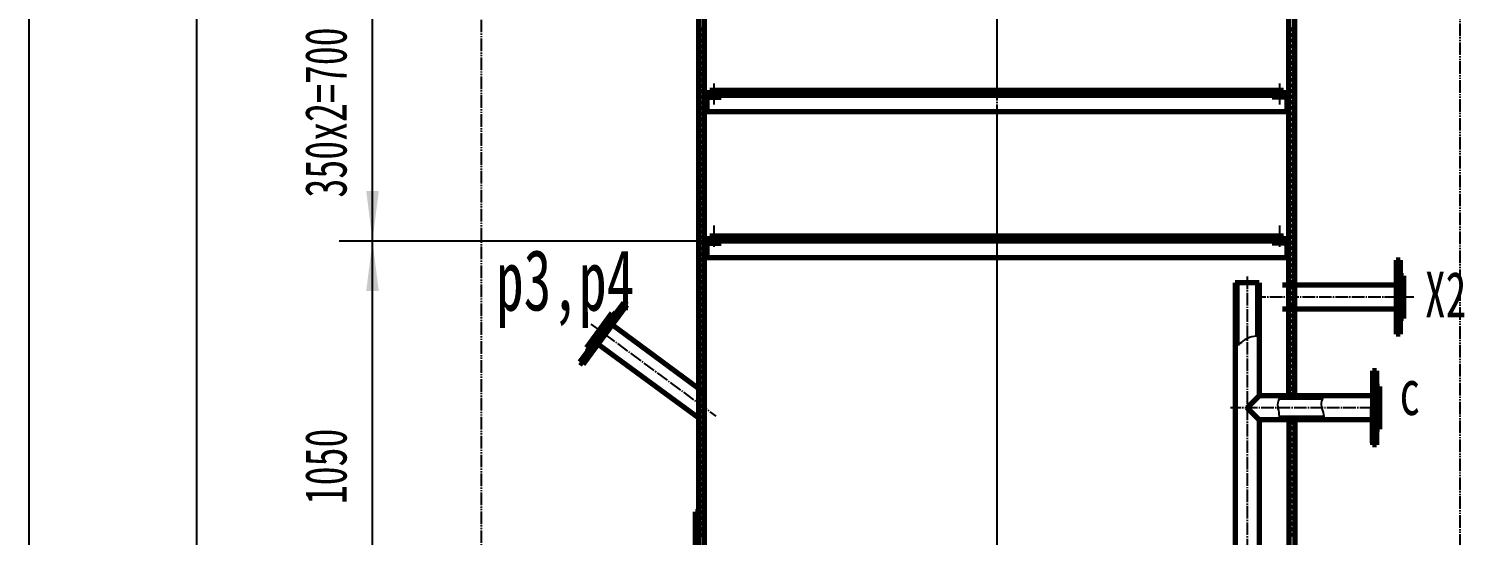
# Model space of a CAD drawing. Header units: millimetres. Extents: x -23892 to 57527, y -540 to 34444.
# Drawn here: x 2606 to 6017, y 4930 to 6135 of the extents above; entities that cross this region are included whole.
import ezdxf

# ---------------------------------------------------------------- set-up
doc = ezdxf.new("R2010")
doc.units = ezdxf.units.MM
doc.linetypes.add('EB_DASHDOT', pattern=[39, 30, -3, 3, -3])
doc.linetypes.add('EB_DASHDOTDOT', pattern=[45, 30, -3, 3, -3, 3, -3])
for name, color, linetype, lineweight in [('CAXA0', 7, 'Continuous', 70), ('CAXA1', 1, 'EB_DASHDOT', 25), ('CAXA3', 7, 'Continuous', 25), ('CAXA4', 3, 'Continuous', 25), ('CAXA5', 4, 'Continuous', 25)]:
    doc.layers.add(name, color=color, linetype=linetype, lineweight=lineweight)
doc.styles.add('UserTxtStyle1', font='', dxfattribs={"width": 0.667})
doc.styles.add('标准', font='', dxfattribs={"width": 0.667})
doc.styles.get('UserTxtStyle1').set_extended_font_data('FangSong')
doc.styles.get('标准').set_extended_font_data('FangSong')

msp = doc.modelspace()

# ---------------------------------------------------------------- hatches: boundary and pattern name
at = {"layer": 'CAXA0', "linetype": 'Continuous', "lineweight": 25}
msp.add_hatch(color=7, dxfattribs=at).paths.add_polyline_path([(4257.1887, 5984.526), (4257.1429, 5985.1077), (4257.0067, 5985.675), (4256.7835, 5986.214), (4256.4786, 5986.7115), (4256.0997, 5987.1551), (4255.656, 5987.5341), (4255.1586, 5987.8389), (4254.6195, 5988.0622), (4254.0522, 5988.1984), (4253.4706, 5988.2442), (4252.8889, 5988.1984), (4252.3216, 5988.0622), (4251.7826, 5987.8389), (4251.2851, 5987.5341), (4250.8415, 5987.1551), (4250.4625, 5986.7115), (4250.1577, 5986.214), (4249.9344, 5985.675), (4249.7982, 5985.1077), (4249.7524, 5984.526), (4249.7982, 5983.9444), (4249.9344, 5983.3771), (4250.1577, 5982.838), (4250.4625, 5982.3406), (4250.8415, 5981.8969), (4251.2851, 5981.518), (4251.7826, 5981.2132), (4252.3216, 5980.9899), (4252.8889, 5980.8537), (4253.4706, 5980.8079), (4254.0522, 5980.8537), (4254.6195, 5980.9899), (4255.1586, 5981.2132), (4255.656, 5981.518), (4256.0997, 5981.8969), (4256.4786, 5982.3406), (4256.7835, 5982.838), (4257.0067, 5983.3771), (4257.1429, 5983.9444)], flags=0)
at = {"layer": 'CAXA4', "linetype": 'Continuous', "lineweight": 25}
for points in [[(3422.7841, 5629.497), (3437.6566, 5748.4772), (3407.9116, 5748.4772)], [(3422.7841, 5629.497), (3437.6566, 5510.5169), (3407.9116, 5510.5169)]]:
    msp.add_hatch(color=3, dxfattribs=at).paths.add_polyline_path(points, flags=0)

# ---------------------------------------------------------------- linework, layer by layer
at = {"layer": 'CAXA0', "linetype": 'Continuous', "lineweight": 70}
for p, q in [((5599.8778, 5936.8625), (5599.8778, 6645.786)), ((5613.7588, 5261.1543), (5613.7588, 6645.786)), ((4197.8948, 4836.2959), (4197.8948, 6497.0608)), ((4211.7758, 5936.8625), (4211.7758, 6503.0098)), ((4211.7758, 5976.5225), (5599.8778, 5976.5225)), ((4216.7333, 5971.565), (4216.7333, 5936.8625)), ((4216.7333, 5971.565), (4251.4359, 5971.565)), ((4224.1696, 5976.5225), (4224.1696, 5988.4206)), ((4224.1696, 5988.4206), (5587.484, 5988.4206)), ((4251.4359, 5971.565), (4251.4359, 5976.5225)), ((4290.6002, 5988.4206), (4290.6002, 5976.5225)), ((4306.4642, 5988.4206), (4306.4642, 5976.5225)), ((4464.1129, 5988.4206), (4464.1129, 5976.5225)), ((4479.9769, 5988.4206), (4479.9769, 5976.5225)), ((4637.6257, 5988.4206), (4637.6257, 5976.5225)), ((4653.4897, 5988.4206), (4653.4897, 5976.5225)), ((4811.1384, 5988.4206), (4811.1384, 5976.5225)), ((4827.0024, 5988.4206), (4827.0024, 5976.5225)), ((5000.5152, 5988.4206), (5000.5152, 5976.5225)), ((5158.1639, 5988.4206), (5158.1639, 5976.5225)), ((5174.0279, 5988.4206), (5174.0279, 5976.5225)), ((5331.6767, 5988.4206), (5331.6767, 5976.5225)), ((5347.5407, 5988.4206), (5347.5407, 5976.5225)), ((5505.1894, 5988.4206), (5505.1894, 5976.5225)), ((5521.0534, 5988.4206), (5521.0534, 5976.5225)), ((5560.2177, 5971.565), (5560.2177, 5976.5225)), ((5594.9203, 5971.565), (5560.2177, 5971.565)), ((5587.484, 5976.5225), (5587.484, 5988.4206)), ((5594.9203, 5971.565), (5594.9203, 5936.8625)), ((4211.7758, 4830.3469), (4211.7758, 5936.9904)), ((5599.8778, 5936.8625), (4211.7758, 5936.8625)), ((5599.8778, 5261.1543), (5599.8778, 5936.8625)), ((5599.8778, 5261.1543), (5599.8778, 5812.7422)), ((5599.8778, 5261.1543), (5599.8778, 5812.7422)), ((5599.8778, 5629.497), (4211.7758, 5629.497)), ((5587.484, 5641.3951), (4224.1696, 5641.3951)), ((4224.1696, 5629.497), (4224.1696, 5641.3951)), ((4251.4359, 5624.5395), (4251.4359, 5629.497)), ((4290.6002, 5641.3951), (4290.6002, 5629.497)), ((4306.4642, 5641.3951), (4306.4642, 5629.497)), ((4464.1129, 5641.3951), (4464.1129, 5629.497)), ((4479.9769, 5641.3951), (4479.9769, 5629.497)), ((4637.6257, 5641.3951), (4637.6257, 5629.497)), ((4653.4897, 5641.3951), (4653.4897, 5629.497)), ((4811.1384, 5641.3951), (4811.1384, 5629.497)), ((4984.6512, 5641.3951), (4984.6512, 5629.497)), ((5000.5152, 5641.3951), (5000.5152, 5629.497)), ((5158.1639, 5641.3951), (5158.1639, 5629.497)), ((5174.0279, 5641.3951), (5174.0279, 5629.497)), ((5331.6767, 5641.3951), (5331.6767, 5629.497)), ((5347.5407, 5641.3951), (5347.5407, 5629.497)), ((5505.1894, 5641.3951), (5505.1894, 5629.497)), ((5521.0534, 5641.3951), (5521.0534, 5629.497)), ((5560.2177, 5624.5395), (5560.2177, 5629.497)), ((5587.484, 5629.497), (5587.484, 5641.3951)), ((4216.7333, 5624.5395), (4251.4359, 5624.5395)), ((4216.7333, 5624.5395), (4216.7333, 5589.837)), ((5594.9203, 5624.5395), (5560.2177, 5624.5395)), ((5594.9203, 5624.5395), (5594.9203, 5589.837)), ((5599.8778, 5589.837), (4211.7758, 5589.837)), ((5855.0013, 5584.0337), (5855.0013, 5408.3136)), ((5864.5925, 5584.0337), (5855.0013, 5584.0337)), ((5864.5925, 5584.0337), (5864.5925, 5408.3136)), ((5472.4699, 5530.3469), (5472.4699, 3895.0007)), ((5528.9854, 5530.3469), (5472.4699, 5530.3469)), ((5475.9401, 5530.3469), (5475.9401, 5380.8109)), ((5525.5152, 5530.3469), (5525.5152, 5402.9515)), ((5528.9854, 5530.3469), (5528.9854, 5261.1543)), ((5872.1953, 5547.0049), (5864.5925, 5547.0049)), ((5872.1953, 5547.0049), (5872.1953, 5445.3424)), ((5855.0013, 5524.4315), (5584.4622, 5524.4315)), ((3915.3633, 5342.3547), (4019.693, 5483.7509)), ((3923.081, 5336.6601), (4027.4107, 5478.0563)), ((3931.2306, 5376.6645), (3991.5903, 5458.469)), ((3991.5903, 5458.469), (3997.708, 5453.955)), ((4019.693, 5483.7509), (4027.4107, 5478.0563)), ((5855.0013, 5467.9159), (5584.4622, 5467.9159)), ((3992.0233, 5430.0963), (4209.7172, 5269.4701)), ((5872.1953, 5445.3424), (5864.5925, 5445.3424)), ((5864.5925, 5408.3136), (5855.0013, 5408.3136)), ((3931.2306, 5376.6645), (3937.3483, 5372.1506)), ((3958.4685, 5384.6201), (4197.8948, 5207.9585)), ((3915.3633, 5342.3547), (3923.081, 5336.6601)), ((5798.3049, 5320.7565), (5798.3049, 5145.0364)), ((5807.8961, 5320.7565), (5798.3049, 5320.7565)), ((5807.8961, 5320.7565), (5807.8961, 5145.0364)), ((5528.9854, 5261.1543), (5500.7276, 5232.8965)), ((5798.1781, 5261.1543), (5528.9854, 5261.1543)), ((5681.0296, 5257.684), (5579.1666, 5257.684)), ((5798.1781, 5261.1543), (5711.5482, 5261.1543)), ((5815.4989, 5283.7277), (5807.8961, 5283.7277)), ((5815.4989, 5283.7277), (5815.4989, 5182.0652)), ((5528.9854, 5204.6387), (5500.7276, 5232.8965)), ((5798.1781, 5232.8965), (5798.1781, 5149.6649)), ((5528.9854, 5204.6387), (5528.9854, 3992.8886)), ((5798.1781, 5204.6387), (5528.9854, 5204.6387)), ((5683.2773, 5208.1089), (5576.3511, 5208.1089)), ((5599.8778, 5204.6387), (5599.8778, 4451.7946)), ((5599.8778, 5204.6387), (5599.8778, 4941.4644)), ((5613.7588, 5204.6387), (5613.7588, 4468.0966)), ((5798.1781, 5204.6387), (5711.5482, 5204.6387)), ((5815.4989, 5182.0652), (5807.8961, 5182.0652)), ((5807.8961, 5145.0364), (5798.3049, 5145.0364)), ((4189.9628, 4836.2959), (4189.9628, 4985.0211)), ((4197.8948, 4985.0211), (4189.9628, 4985.0211))]:
    msp.add_line(p, q, dxfattribs=at)
at = {"layer": 'CAXA0', "color": 0, "linetype": 'Continuous', "lineweight": 25}
for p, q in [((4211.7758, 6128.0006), (4197.8948, 6141.8817)), ((5613.7588, 6128.3877), (5599.8778, 6142.2687)), ((4211.7758, 6123.2786), (4197.8948, 6137.1596)), ((4211.7758, 6114.6447), (4197.8948, 6128.5257)), ((4211.7758, 6109.9227), (4197.8948, 6123.8037)), ((4211.7758, 6101.2888), (4197.8948, 6115.1698)), ((4211.7758, 6096.5668), (4197.8948, 6110.4478)), ((5613.7588, 6123.6656), (5599.8778, 6137.5466)), ((5613.7588, 6115.0317), (5599.8778, 6128.9128)), ((5613.7588, 6110.3097), (5599.8778, 6124.1907)), ((5613.7588, 6101.6758), (5599.8778, 6115.5569)), ((5613.7588, 6096.9538), (5599.8778, 6110.8348)), ((4211.7758, 6087.9329), (4197.8948, 6101.8139)), ((4211.7758, 6083.2109), (4197.8948, 6097.0919)), ((4211.7758, 6074.577), (4197.8948, 6088.458)), ((4211.7758, 6069.855), (4197.8948, 6083.736)), ((4211.7758, 6061.2211), (4197.8948, 6075.1021)), ((5613.7588, 6088.3199), (5599.8778, 6102.201)), ((5613.7588, 6083.5979), (5599.8778, 6097.4789)), ((5613.7588, 6074.964), (5599.8778, 6088.8451)), ((5613.7588, 6070.242), (5599.8778, 6084.123)), ((5613.7588, 6061.6081), (5599.8778, 6075.4891)), ((4211.7758, 6056.4991), (4197.8948, 6070.3801)), ((4211.7758, 6047.8652), (4197.8948, 6061.7462)), ((4211.7758, 6043.1432), (4197.8948, 6057.0242)), ((4211.7758, 6034.5093), (4197.8948, 6048.3903)), ((4211.7758, 6029.7873), (4197.8948, 6043.6683)), ((5613.7588, 6056.8861), (5599.8778, 6070.7671)), ((5613.7588, 6048.2522), (5599.8778, 6062.1332)), ((5613.7588, 6043.5302), (5599.8778, 6057.4112)), ((5613.7588, 6034.8963), (5599.8778, 6048.7773)), ((5613.7588, 6030.1743), (5599.8778, 6044.0553)), ((4211.7758, 6021.1534), (4197.8948, 6035.0344)), ((4211.7758, 6016.4314), (4197.8948, 6030.3124)), ((4211.7758, 6007.7975), (4197.8948, 6021.6785)), ((4211.7758, 6003.0755), (4197.8948, 6016.9565)), ((4211.7758, 5994.4416), (4197.8948, 6008.3226)), ((4211.7758, 5989.7196), (4197.8948, 6003.6006)), ((5613.7588, 6021.5404), (5599.8778, 6035.4214)), ((5613.7588, 6016.8184), (5599.8778, 6030.6994)), ((5613.7588, 6008.1845), (5599.8778, 6022.0655)), ((5613.7588, 6003.4625), (5599.8778, 6017.3435)), ((5613.7588, 5994.8286), (5599.8778, 6008.7096)), ((5613.7588, 5990.1066), (5599.8778, 6003.9876)), ((4211.7758, 5981.0857), (4197.8948, 5994.9667)), ((4211.7758, 5976.3637), (4197.8948, 5990.2447)), ((4211.7758, 5967.7298), (4197.8948, 5981.6108)), ((4211.7758, 5963.0077), (4197.8948, 5976.8888)), ((5613.7588, 5981.4727), (5599.8778, 5995.3537)), ((5613.7588, 5976.7507), (5599.8778, 5990.6317)), ((5613.7588, 5968.1168), (5599.8778, 5981.9978)), ((5613.7588, 5963.3948), (5599.8778, 5977.2758)), ((4211.7758, 5954.3739), (4197.8948, 5968.2549)), ((4211.7758, 5949.6518), (4197.8948, 5963.5329)), ((4211.7758, 5941.018), (4197.8948, 5954.899)), ((4211.7758, 5936.2959), (4197.8948, 5950.177)), ((4211.7758, 5927.6621), (4197.8948, 5941.5431)), ((4211.7758, 5922.94), (4197.8948, 5936.8211)), ((5613.7588, 5954.7609), (5599.8778, 5968.6419)), ((5613.7588, 5950.0389), (5599.8778, 5963.9199)), ((5613.7588, 5941.405), (5599.8778, 5955.286)), ((5613.7588, 5936.683), (5599.8778, 5950.564)), ((5613.7588, 5928.0491), (5599.8778, 5941.9301)), ((5613.7588, 5923.3271), (5599.8778, 5937.2081)), ((4211.7758, 5914.3062), (4197.8948, 5928.1872)), ((4211.7758, 5909.5841), (4197.8948, 5923.4651)), ((4211.7758, 5900.9502), (4197.8948, 5914.8313)), ((4211.7758, 5896.2282), (4197.8948, 5910.1092)), ((4211.7758, 5887.5943), (4197.8948, 5901.4754)), ((5613.7588, 5914.6932), (5599.8778, 5928.5742)), ((5613.7588, 5909.9711), (5599.8778, 5923.8522)), ((5613.7588, 5901.3373), (5599.8778, 5915.2183)), ((5613.7588, 5896.6152), (5599.8778, 5910.4963)), ((5613.7588, 5887.9814), (5599.8778, 5901.8624)), ((4211.7758, 5882.8723), (4197.8948, 5896.7533)), ((4211.7758, 5874.2384), (4197.8948, 5888.1195)), ((4211.7758, 5869.5164), (4197.8948, 5883.3974)), ((4211.7758, 5860.8825), (4197.8948, 5874.7636)), ((4211.7758, 5856.1605), (4197.8948, 5870.0415)), ((5613.7588, 5883.2593), (5599.8778, 5897.1404)), ((5613.7588, 5874.6255), (5599.8778, 5888.5065)), ((5613.7588, 5869.9034), (5599.8778, 5883.7845)), ((5613.7588, 5861.2696), (5599.8778, 5875.1506)), ((5613.7588, 5856.5475), (5599.8778, 5870.4285)), ((4211.7758, 5847.5266), (4197.8948, 5861.4076)), ((4211.7758, 5842.8046), (4197.8948, 5856.6856)), ((4211.7758, 5834.1707), (4197.8948, 5848.0517)), ((4211.7758, 5829.4487), (4197.8948, 5843.3297)), ((4211.7758, 5820.8148), (4197.8948, 5834.6958)), ((5613.7588, 5847.9136), (5599.8778, 5861.7947)), ((5613.7588, 5843.1916), (5599.8778, 5857.0726)), ((5613.7588, 5834.5577), (5599.8778, 5848.4388)), ((5613.7588, 5829.8357), (5599.8778, 5843.7167)), ((5613.7588, 5821.2018), (5599.8778, 5835.0829)), ((4211.7758, 5816.0928), (4197.8948, 5829.9738)), ((4211.7758, 5807.4589), (4197.8948, 5821.3399)), ((4211.7758, 5802.7369), (4197.8948, 5816.6179)), ((4211.7758, 5794.103), (4197.8948, 5807.984)), ((4211.7758, 5789.381), (4197.8948, 5803.262)), ((5613.7588, 5816.4798), (5599.8778, 5830.3608)), ((5613.7588, 5807.8459), (5599.8778, 5821.727)), ((5613.7588, 5803.1239), (5599.8778, 5817.0049)), ((5613.7588, 5794.49), (5599.8778, 5808.371)), ((5613.7588, 5789.768), (5599.8778, 5803.649)), ((4211.7758, 5780.7471), (4197.8948, 5794.6281)), ((4211.7758, 5776.0251), (4197.8948, 5789.9061)), ((4211.7758, 5767.3912), (4197.8948, 5781.2722)), ((4211.7758, 5762.6692), (4197.8948, 5776.5502)), ((4211.7758, 5754.0353), (4197.8948, 5767.9163)), ((5613.7588, 5781.1341), (5599.8778, 5795.0151)), ((5613.7588, 5776.4121), (5599.8778, 5790.2931)), ((5613.7588, 5767.7782), (5599.8778, 5781.6592)), ((5613.7588, 5763.0562), (5599.8778, 5776.9372)), ((5613.7588, 5754.4223), (5599.8778, 5768.3033)), ((4211.7758, 5749.3133), (4197.8948, 5763.1943)), ((4211.7758, 5740.6794), (4197.8948, 5754.5604)), ((4211.7758, 5735.9574), (4197.8948, 5749.8384)), ((4211.7758, 5727.3235), (4197.8948, 5741.2045)), ((4211.7758, 5722.6015), (4197.8948, 5736.4825)), ((5613.7588, 5749.7003), (5599.8778, 5763.5813)), ((5613.7588, 5741.0664), (5599.8778, 5754.9474)), ((5613.7588, 5736.3444), (5599.8778, 5750.2254)), ((5613.7588, 5727.7105), (5599.8778, 5741.5915)), ((5613.7588, 5722.9885), (5599.8778, 5736.8695)), ((4211.7758, 5713.9676), (4197.8948, 5727.8486)), ((4211.7758, 5709.2456), (4197.8948, 5723.1266)), ((4211.7758, 5700.6117), (4197.8948, 5714.4927)), ((4211.7758, 5695.8896), (4197.8948, 5709.7707)), ((4211.7758, 5687.2558), (4197.8948, 5701.1368)), ((4211.7758, 5682.5337), (4197.8948, 5696.4148)), ((5613.7588, 5714.3546), (5599.8778, 5728.2356)), ((5613.7588, 5709.6326), (5599.8778, 5723.5136)), ((5613.7588, 5700.9987), (5599.8778, 5714.8797)), ((5613.7588, 5696.2767), (5599.8778, 5710.1577)), ((5613.7588, 5687.6428), (5599.8778, 5701.5238)), ((5613.7588, 5682.9208), (5599.8778, 5696.8018)), ((4211.7758, 5673.8999), (4197.8948, 5687.7809)), ((4211.7758, 5669.1778), (4197.8948, 5683.0589)), ((4211.7758, 5660.544), (4197.8948, 5674.425)), ((4211.7758, 5655.8219), (4197.8948, 5669.703)), ((5613.7588, 5674.2869), (5599.8778, 5688.1679)), ((5613.7588, 5669.5649), (5599.8778, 5683.4459)), ((5613.7588, 5660.931), (5599.8778, 5674.812)), ((5613.7588, 5656.209), (5599.8778, 5670.09)), ((4211.7758, 5647.1881), (4197.8948, 5661.0691)), ((4211.7758, 5642.466), (4197.8948, 5656.347)), ((4211.7758, 5633.8321), (4197.8948, 5647.7132)), ((4211.7758, 5629.1101), (4197.8948, 5642.9911)), ((4211.7758, 5620.4762), (4197.8948, 5634.3573)), ((4211.7758, 5615.7542), (4197.8948, 5629.6352)), ((5613.7588, 5647.5751), (5599.8778, 5661.4561)), ((5613.7588, 5642.853), (5599.8778, 5656.7341)), ((5613.7588, 5634.2192), (5599.8778, 5648.1002)), ((5613.7588, 5629.4971), (5599.8778, 5643.3782)), ((5613.7588, 5620.8633), (5599.8778, 5634.7443)), ((5613.7588, 5616.1412), (5599.8778, 5630.0223)), ((4211.7758, 5607.1203), (4197.8948, 5621.0014)), ((4211.7758, 5602.3983), (4197.8948, 5616.2793)), ((4211.7758, 5593.7644), (4197.8948, 5607.6455)), ((4211.7758, 5589.0424), (4197.8948, 5602.9234)), ((4211.7758, 5580.4085), (4197.8948, 5594.2895)), ((5613.7588, 5607.5074), (5599.8778, 5621.3884)), ((5613.7588, 5602.7853), (5599.8778, 5616.6664)), ((5613.7588, 5594.1515), (5599.8778, 5608.0325)), ((5613.7588, 5589.4294), (5599.8778, 5603.3104)), ((5613.7588, 5580.7955), (5599.8778, 5594.6766)), ((4211.7758, 5575.6865), (4197.8948, 5589.5675)), ((4211.7758, 5567.0526), (4197.8948, 5580.9336)), ((4211.7758, 5562.3306), (4197.8948, 5576.2116)), ((4211.7758, 5553.6967), (4197.8948, 5567.5777)), ((4211.7758, 5548.9747), (4197.8948, 5562.8557)), ((5613.7588, 5576.0735), (5599.8778, 5589.9545)), ((5613.7588, 5567.4396), (5599.8778, 5581.3207)), ((5613.7588, 5562.7176), (5599.8778, 5576.5986)), ((5613.7588, 5554.0837), (5599.8778, 5567.9648)), ((5613.7588, 5549.3617), (5599.8778, 5563.2427)), ((4211.7758, 5540.3408), (4197.8948, 5554.2218)), ((4211.7758, 5535.6188), (4197.8948, 5549.4998)), ((4211.7758, 5526.9849), (4197.8948, 5540.8659)), ((4211.7758, 5522.2629), (4197.8948, 5536.1439)), ((4211.7758, 5513.629), (4197.8948, 5527.51)), ((5613.7588, 5540.7278), (5599.8778, 5554.6089)), ((5613.7588, 5536.0058), (5599.8778, 5549.8868)), ((5613.7588, 5527.3719), (5599.8778, 5541.2529)), ((5613.7588, 5522.6499), (5599.8778, 5536.5309)), ((5613.7588, 5514.016), (5599.8778, 5527.897)), ((4211.7758, 5508.907), (4197.8948, 5522.788)), ((4211.7758, 5500.2731), (4197.8948, 5514.1541)), ((4211.7758, 5495.5511), (4197.8948, 5509.4321)), ((4211.7758, 5486.9172), (4197.8948, 5500.7982)), ((4211.7758, 5482.1952), (4197.8948, 5496.0762)), ((5613.7588, 5509.294), (5599.8778, 5523.175)), ((5613.7588, 5500.6601), (5599.8778, 5514.5411)), ((5613.7588, 5495.9381), (5599.8778, 5509.8191)), ((5613.7588, 5487.3042), (5599.8778, 5501.1852)), ((5613.7588, 5482.5822), (5599.8778, 5496.4632)), ((4211.7758, 5473.5613), (4197.8948, 5487.4423)), ((4211.7758, 5468.8393), (4197.8948, 5482.7203)), ((4211.7758, 5460.2054), (4197.8948, 5474.0864)), ((4211.7758, 5455.4834), (4197.8948, 5469.3644)), ((4211.7758, 5446.8495), (4197.8948, 5460.7305)), ((5613.7588, 5473.9483), (5599.8778, 5487.8293)), ((5613.7588, 5469.2263), (5599.8778, 5483.1073)), ((5613.7588, 5460.5924), (5599.8778, 5474.4734)), ((5613.7588, 5455.8704), (5599.8778, 5469.7514)), ((5613.7588, 5447.2365), (5599.8778, 5461.1175)), ((4211.7758, 5442.1275), (4197.8948, 5456.0085)), ((4211.7758, 5433.4936), (4197.8948, 5447.3746)), ((4211.7758, 5428.7715), (4197.8948, 5442.6526)), ((4211.7758, 5420.1377), (4197.8948, 5434.0187)), ((4211.7758, 5415.4156), (4197.8948, 5429.2967)), ((5613.7588, 5442.5145), (5599.8778, 5456.3955)), ((5613.7588, 5433.8806), (5599.8778, 5447.7616)), ((5613.7588, 5429.1586), (5599.8778, 5443.0396)), ((5613.7588, 5420.5247), (5599.8778, 5434.4057)), ((5613.7588, 5415.8027), (5599.8778, 5429.6837)), ((4211.7758, 5406.7818), (4197.8948, 5420.6628)), ((4211.7758, 5402.0597), (4197.8948, 5415.9408)), ((4211.7758, 5393.4259), (4197.8948, 5407.3069)), ((4211.7758, 5388.7038), (4197.8948, 5402.5849)), ((4211.7758, 5380.07), (4197.8948, 5393.951)), ((4211.7758, 5375.3479), (4197.8948, 5389.2289)), ((5613.7588, 5407.1688), (5599.8778, 5421.0498)), ((5613.7588, 5402.4468), (5599.8778, 5416.3278)), ((5613.7588, 5393.8129), (5599.8778, 5407.6939)), ((5613.7588, 5389.0909), (5599.8778, 5402.9719)), ((5613.7588, 5380.457), (5599.8778, 5394.338)), ((5613.7588, 5375.7349), (5599.8778, 5389.616)), ((4211.7758, 5366.714), (4197.8948, 5380.5951)), ((4211.7758, 5361.992), (4197.8948, 5375.873)), ((4211.7758, 5353.3581), (4197.8948, 5367.2392)), ((4211.7758, 5348.6361), (4197.8948, 5362.5171)), ((5613.7588, 5367.1011), (5599.8778, 5380.9821)), ((5613.7588, 5362.379), (5599.8778, 5376.2601)), ((5613.7588, 5353.7452), (5599.8778, 5367.6262)), ((5613.7588, 5349.0231), (5599.8778, 5362.9042)), ((4211.7758, 5340.0022), (4197.8948, 5353.8833)), ((4211.7758, 5335.2802), (4197.8948, 5349.1612)), ((4211.7758, 5326.6463), (4197.8948, 5340.5274)), ((4211.7758, 5321.9243), (4197.8948, 5335.8053)), ((4211.7758, 5313.2904), (4197.8948, 5327.1714)), ((4211.7758, 5308.5684), (4197.8948, 5322.4494)), ((5613.7588, 5340.3893), (5599.8778, 5354.2703)), ((5613.7588, 5335.6672), (5599.8778, 5349.5483)), ((5613.7588, 5327.0334), (5599.8778, 5340.9144)), ((5613.7588, 5322.3113), (5599.8778, 5336.1923)), ((5613.7588, 5313.6774), (5599.8778, 5327.5585)), ((5613.7588, 5308.9554), (5599.8778, 5322.8364)), ((4211.7758, 5299.9345), (4197.8948, 5313.8155)), ((4211.7758, 5295.2125), (4197.8948, 5309.0935)), ((4211.7758, 5286.5786), (4197.8948, 5300.4596)), ((4211.7758, 5281.8566), (4197.8948, 5295.7376)), ((4211.7758, 5273.2227), (4197.8948, 5287.1037)), ((5613.7588, 5300.3215), (5599.8778, 5314.2026)), ((5613.7588, 5295.5995), (5599.8778, 5309.4805)), ((5613.7588, 5286.9656), (5599.8778, 5300.8467)), ((5613.7588, 5282.2436), (5599.8778, 5296.1246)), ((5613.7588, 5273.6097), (5599.8778, 5287.4908)), ((4211.7758, 5268.5007), (4197.8948, 5282.3817)), ((4211.7758, 5259.8668), (4197.8948, 5273.7478)), ((4211.7758, 5255.1448), (4197.8948, 5269.0258)), ((4211.7758, 5246.5109), (4197.8948, 5260.3919)), ((4211.7758, 5241.7889), (4197.8948, 5255.6699)), ((5613.7588, 5268.8877), (5599.8778, 5282.7687)), ((5612.8584, 5261.1543), (5599.8778, 5274.1348)), ((5608.1363, 5261.1543), (5599.8778, 5269.4128)), ((4211.7758, 5233.155), (4197.8948, 5247.036)), ((4211.7758, 5228.433), (4197.8948, 5242.314)), ((4211.7758, 5219.7991), (4197.8948, 5233.6801)), ((4211.7758, 5215.0771), (4197.8948, 5228.9581)), ((4211.7758, 5206.4432), (4197.8948, 5220.3242)), ((4211.7758, 5201.7212), (4197.8948, 5215.6022)), ((4211.7758, 5193.0873), (4197.8948, 5206.9683)), ((4211.7758, 5188.3653), (4197.8948, 5202.2463)), ((4211.7758, 5179.7314), (4197.8948, 5193.6124)), ((4211.7758, 5175.0094), (4197.8948, 5188.8904)), ((5613.7588, 5188.7523), (5599.8778, 5202.6333)), ((5613.7588, 5180.1184), (5599.8778, 5193.9994)), ((5613.7588, 5175.3964), (5599.8778, 5189.2774)), ((5613.7588, 5193.4743), (5602.5944, 5204.6387)), ((5613.7588, 5202.1082), (5611.2283, 5204.6387)), ((4211.7758, 5166.3755), (4197.8948, 5180.2565)), ((4211.7758, 5161.6534), (4197.8948, 5175.5345)), ((4211.7758, 5153.0196), (4197.8948, 5166.9006)), ((4211.7758, 5148.2975), (4197.8948, 5162.1786)), ((4211.7758, 5139.6637), (4197.8948, 5153.5447)), ((5613.7588, 5166.7625), (5599.8778, 5180.6435)), ((5613.7588, 5162.0405), (5599.8778, 5175.9215)), ((5613.7588, 5153.4066), (5599.8778, 5167.2876)), ((5613.7588, 5148.6846), (5599.8778, 5162.5656)), ((5613.7588, 5140.0507), (5599.8778, 5153.9317)), ((4211.7758, 5134.9416), (4197.8948, 5148.8227)), ((4211.7758, 5126.3078), (4197.8948, 5140.1888)), ((4211.7758, 5121.5857), (4197.8948, 5135.4668)), ((4211.7758, 5112.9519), (4197.8948, 5126.8329)), ((4211.7758, 5108.2298), (4197.8948, 5122.1108)), ((5613.7588, 5135.3287), (5599.8778, 5149.2097)), ((5613.7588, 5126.6948), (5599.8778, 5140.5758)), ((5613.7588, 5121.9728), (5599.8778, 5135.8538)), ((5613.7588, 5113.3389), (5599.8778, 5127.2199)), ((5613.7588, 5108.6168), (5599.8778, 5122.4979)), ((4211.7758, 5099.5959), (4197.8948, 5113.477)), ((4211.7758, 5094.8739), (4197.8948, 5108.7549)), ((4211.7758, 5086.24), (4197.8948, 5100.1211)), ((4211.7758, 5081.518), (4197.8948, 5095.399)), ((4211.7758, 5072.8841), (4197.8948, 5086.7652)), ((4211.7758, 5068.1621), (4197.8948, 5082.0431)), ((5613.7588, 5099.983), (5599.8778, 5113.864)), ((5613.7588, 5095.2609), (5599.8778, 5109.142)), ((5613.7588, 5086.6271), (5599.8778, 5100.5081)), ((5613.7588, 5081.905), (5599.8778, 5095.7861)), ((5613.7588, 5073.2712), (5599.8778, 5087.1522)), ((5613.7588, 5068.5491), (5599.8778, 5082.4302)), ((4211.7758, 5059.5282), (4197.8948, 5073.4093)), ((4211.7758, 5054.8062), (4197.8948, 5068.6872)), ((4211.7758, 5046.1723), (4197.8948, 5060.0533)), ((4211.7758, 5041.4503), (4197.8948, 5055.3313)), ((5613.7588, 5059.9153), (5599.8778, 5073.7963)), ((5613.7588, 5055.1932), (5599.8778, 5069.0742)), ((5613.7588, 5046.5593), (5599.8778, 5060.4404)), ((5613.7588, 5041.8373), (5599.8778, 5055.7183)), ((4211.7758, 5032.8164), (4197.8948, 5046.6974)), ((4211.7758, 5028.0944), (4197.8948, 5041.9754)), ((4211.7758, 5019.4605), (4197.8948, 5033.3415)), ((4211.7758, 5014.7385), (4197.8948, 5028.6195)), ((4211.7758, 5006.1046), (4197.8948, 5019.9856)), ((4211.7758, 5001.3826), (4197.8948, 5015.2636)), ((5613.7588, 5033.2034), (5599.8778, 5047.0845)), ((5613.7588, 5028.4814), (5599.8778, 5042.3624)), ((5613.7588, 5019.8475), (5599.8778, 5033.7286)), ((5613.7588, 5015.1255), (5599.8778, 5029.0065)), ((5613.7588, 5006.4916), (5599.8778, 5020.3727)), ((5613.7588, 5001.7696), (5599.8778, 5015.6506)), ((4189.9628, 4983.2881), (4191.6958, 4985.0211)), ((4189.9628, 4974.6543), (4197.8948, 4982.5863)), ((4211.7758, 4992.7487), (4197.8948, 5006.6297)), ((4211.7758, 4988.0267), (4197.8948, 5001.9077)), ((4211.7758, 4979.3928), (4197.8948, 4993.2738)), ((4211.7758, 4974.6708), (4197.8948, 4988.5518)), ((4211.7758, 4966.0369), (4197.8948, 4979.9179)), ((5613.7588, 4993.1357), (5599.8778, 5007.0167)), ((5613.7588, 4988.4137), (5599.8778, 5002.2947)), ((5613.7588, 4979.7798), (5599.8778, 4993.6608)), ((5613.7588, 4975.0578), (5599.8778, 4988.9388)), ((5613.7588, 4966.4239), (5599.8778, 4980.3049)), ((4189.9628, 4969.9322), (4197.8948, 4977.8642)), ((4189.9628, 4961.2983), (4197.8948, 4969.2304)), ((4189.9628, 4956.5763), (4197.8948, 4964.5083)), ((4189.9628, 4947.9424), (4197.8948, 4955.8745)), ((4189.9628, 4943.2204), (4197.8948, 4951.1524)), ((4211.7758, 4961.3149), (4197.8948, 4975.1959)), ((4211.7758, 4952.681), (4197.8948, 4966.562)), ((4211.7758, 4947.959), (4197.8948, 4961.84)), ((4211.7758, 4939.3251), (4197.8948, 4953.2061)), ((4211.7758, 4934.6031), (4197.8948, 4948.4841)), ((5613.7588, 4961.7019), (5599.8778, 4975.5829)), ((5613.7588, 4953.068), (5599.8778, 4966.949)), ((5613.7588, 4948.346), (5599.8778, 4962.227)), ((5613.7588, 4939.7121), (5599.8778, 4953.5931)), ((5613.7588, 4934.9901), (5599.8778, 4948.8711)), ((4189.9628, 4934.5865), (4197.8948, 4942.5185)), ((4189.9628, 4929.8645), (4197.8948, 4937.7965)), ((4211.7758, 4925.9692), (4197.8948, 4939.8502)), ((4211.7758, 4921.2472), (4197.8948, 4935.1282)), ((5613.7588, 4926.3562), (5599.8778, 4940.2372)), ((5613.7588, 4921.6342), (5599.8778, 4935.5152))]:
    msp.add_line(p, q, dxfattribs=at)
at = {"layer": 'CAXA0', "color": 3, "linetype": 'Continuous', "lineweight": 70}
for p, q in [((4984.6512, 5988.4206), (4984.6512, 5976.5225)), ((4827.0024, 5641.3951), (4827.0024, 5629.497))]:
    msp.add_line(p, q, dxfattribs=at)
at = {"layer": 'CAXA1', "color": 1, "linetype": 'EB_DASHDOT', "lineweight": 25}
for p, q in [((4905.8268, 29939.7841), (4905.8268, 3086.4182)), ((4905.8268, 7388.8496), (4905.8268, 5976.5225)), ((5577.569, 6004.5205), (5577.569, 5954.2138)), ((4905.8268, 5936.8625), (4905.8268, 3530.1119)), ((4234.0846, 5666.2477), (4234.0846, 5615.616)), ((5577.569, 5666.2477), (5577.569, 5615.616)), ((5500.7276, 5545.3998), (5500.7276, 3886.3685)), ((5896.5009, 5496.1737), (5527.3834, 5496.1737)), ((3941.8526, 5431.9976), (4238.8692, 5212.8428)), ((5798.1781, 5232.8965), (5461.0676, 5232.8965))]:
    msp.add_line(p, q, dxfattribs=at)
at = {"layer": 'CAXA1', "color": 3, "linetype": 'EB_DASHDOT', "lineweight": 25}
msp.add_line((4234.0846, 6004.5205), (4234.0846, 5954.2138), dxfattribs=at)
at = {"layer": 'CAXA3', "linetype": 'EB_DASHDOTDOT', "lineweight": 25}
for p, q in [((3681.8241, 3156.2934), (3681.8241, 7497.321)), ((6005.8093, 7497.321), (6005.8093, 3156.2934))]:
    msp.add_line(p, q, dxfattribs=at)
at = {"layer": 'CAXA3', "color": 7, "linetype": 'Continuous', "lineweight": 25}
for p, q in [((5472.4699, 5526.9733), (5475.8434, 5530.3469)), ((5472.4699, 5529.0766), (5473.7401, 5530.3469)), ((5472.4699, 5524.87), (5475.9401, 5528.3403)), ((5472.4699, 5522.7667), (5475.9401, 5526.237)), ((5525.5152, 5527.4363), (5528.4257, 5530.3469)), ((5525.5152, 5525.333), (5528.9854, 5528.8033)), ((5525.5152, 5523.2298), (5528.9854, 5526.7)), ((5472.4699, 5520.6634), (5475.9401, 5524.1337)), ((5472.4699, 5518.5601), (5475.9401, 5522.0304)), ((5472.4699, 5516.4569), (5475.9401, 5519.9271)), ((5472.4699, 5514.3536), (5475.9401, 5517.8238)), ((5472.4699, 5512.2503), (5475.9401, 5515.7205)), ((5472.4699, 5510.147), (5475.9401, 5513.6172)), ((5472.4699, 5508.0437), (5475.9401, 5511.5139)), ((5472.4699, 5505.9404), (5475.9401, 5509.4107)), ((5472.4699, 5503.8371), (5475.9401, 5507.3074)), ((5472.4699, 5501.7338), (5475.9401, 5505.2041)), ((5472.4699, 5499.6305), (5475.9401, 5503.1008)), ((5472.4699, 5497.5272), (5475.9401, 5500.9975)), ((5472.4699, 5495.4239), (5475.9401, 5498.8942)), ((5472.4699, 5493.3206), (5475.9401, 5496.7909)), ((5472.4699, 5491.2174), (5475.9401, 5494.6876)), ((5472.4699, 5489.1141), (5475.9401, 5492.5843)), ((5525.5152, 5521.1265), (5528.9854, 5524.5967)), ((5525.5152, 5519.0232), (5528.9854, 5522.4934)), ((5525.5152, 5516.9199), (5528.9854, 5520.3901)), ((5525.5152, 5514.8166), (5528.9854, 5518.2868)), ((5525.5152, 5512.7133), (5528.9854, 5516.1836)), ((5525.5152, 5510.61), (5528.9854, 5514.0803)), ((5525.5152, 5508.5067), (5528.9854, 5511.977)), ((5525.5152, 5506.4034), (5528.9854, 5509.8737)), ((5525.5152, 5504.3001), (5528.9854, 5507.7704)), ((5525.5152, 5502.1968), (5528.9854, 5505.6671)), ((5525.5152, 5500.0935), (5528.9854, 5503.5638)), ((5525.5152, 5497.9903), (5528.9854, 5501.4605)), ((5525.5152, 5495.887), (5528.9854, 5499.3572)), ((5525.5152, 5493.7837), (5528.9854, 5497.2539)), ((5525.5152, 5491.6804), (5528.9854, 5495.1506)), ((5525.5152, 5489.5771), (5528.9854, 5493.0473)), ((5472.4699, 5487.0108), (5475.9401, 5490.481)), ((5472.4699, 5484.9075), (5475.9401, 5488.3777)), ((5472.4699, 5482.8042), (5475.9401, 5486.2744)), ((5472.4699, 5480.7009), (5475.9401, 5484.1711)), ((5472.4699, 5478.5976), (5475.9401, 5482.0679)), ((5472.4699, 5476.4943), (5475.9401, 5479.9646)), ((5472.4699, 5474.391), (5475.9401, 5477.8613)), ((5472.4699, 5472.2877), (5475.9401, 5475.758)), ((5472.4699, 5470.1844), (5475.9401, 5473.6547)), ((5472.4699, 5468.0811), (5475.9401, 5471.5514)), ((5472.4699, 5465.9778), (5475.9401, 5469.4481)), ((5472.4699, 5463.8746), (5475.9401, 5467.3448)), ((5472.4699, 5461.7713), (5475.9401, 5465.2415)), ((5472.4699, 5459.668), (5475.9401, 5463.1382)), ((5472.4699, 5457.5647), (5475.9401, 5461.0349)), ((5472.4699, 5455.4614), (5475.9401, 5458.9316)), ((5525.5152, 5487.4738), (5528.9854, 5490.944)), ((5525.5152, 5485.3705), (5528.9854, 5488.8408)), ((5525.5152, 5483.2672), (5528.9854, 5486.7375)), ((5525.5152, 5481.1639), (5528.9854, 5484.6342)), ((5525.5152, 5479.0606), (5528.9854, 5482.5309)), ((5525.5152, 5476.9573), (5528.9854, 5480.4276)), ((5525.5152, 5474.854), (5528.9854, 5478.3243)), ((5525.5152, 5472.7507), (5528.9854, 5476.221)), ((5525.5152, 5470.6475), (5528.9854, 5474.1177)), ((5525.5152, 5468.5442), (5528.9854, 5472.0144)), ((5525.5152, 5466.4409), (5528.9854, 5469.9111)), ((5525.5152, 5464.3376), (5528.9854, 5467.8078)), ((5525.5152, 5462.2343), (5528.9854, 5465.7045)), ((5525.5152, 5460.131), (5528.9854, 5463.6012)), ((5525.5152, 5458.0277), (5528.9854, 5461.498)), ((5525.5152, 5455.9244), (5528.9854, 5459.3947)), ((5525.5152, 5453.8211), (5528.9854, 5457.2914)), ((5472.4699, 5453.3581), (5475.9401, 5456.8283)), ((5472.4699, 5451.2548), (5475.9401, 5454.7251)), ((5472.4699, 5449.1515), (5475.9401, 5452.6218)), ((5472.4699, 5447.0482), (5475.9401, 5450.5185)), ((5472.4699, 5444.9449), (5475.9401, 5448.4152)), ((5472.4699, 5442.8416), (5475.9401, 5446.3119)), ((5472.4699, 5440.7383), (5475.9401, 5444.2086)), ((5472.4699, 5438.635), (5475.9401, 5442.1053)), ((5472.4699, 5436.5318), (5475.9401, 5440.002)), ((5472.4699, 5434.4285), (5475.9401, 5437.8987)), ((5472.4699, 5432.3252), (5475.9401, 5435.7954)), ((5472.4699, 5430.2219), (5475.9401, 5433.6921)), ((5472.4699, 5428.1186), (5475.9401, 5431.5888)), ((5472.4699, 5426.0153), (5475.9401, 5429.4856)), ((5472.4699, 5423.912), (5475.9401, 5427.3823)), ((5472.4699, 5421.8087), (5475.9401, 5425.279)), ((5472.4699, 5419.7054), (5475.9401, 5423.1757)), ((5525.5152, 5451.7178), (5528.9854, 5455.1881)), ((5525.5152, 5449.6145), (5528.9854, 5453.0848)), ((5525.5152, 5447.5112), (5528.9854, 5450.9815)), ((5525.5152, 5445.4079), (5528.9854, 5448.8782)), ((5525.5152, 5443.3047), (5528.9854, 5446.7749)), ((5525.5152, 5441.2014), (5528.9854, 5444.6716)), ((5525.5152, 5439.0981), (5528.9854, 5442.5683)), ((5525.5152, 5436.9948), (5528.9854, 5440.465)), ((5525.5152, 5434.8915), (5528.9854, 5438.3617)), ((5525.5152, 5432.7882), (5528.9854, 5436.2584)), ((5525.5152, 5430.6849), (5528.9854, 5434.1552)), ((5525.5152, 5428.5816), (5528.9854, 5432.0519)), ((5525.5152, 5426.4783), (5528.9854, 5429.9486)), ((5525.5152, 5424.375), (5528.9854, 5427.8453)), ((5525.5152, 5422.2717), (5528.9854, 5425.742)), ((5525.5152, 5420.1684), (5528.9854, 5423.6387)), ((5472.4699, 5417.6021), (5475.9401, 5421.0724)), ((5472.4699, 5415.4988), (5475.9401, 5418.9691)), ((5472.4699, 5413.3955), (5475.9401, 5416.8658)), ((5472.4699, 5411.2923), (5475.9401, 5414.7625)), ((5472.4699, 5409.189), (5475.9401, 5412.6592)), ((5472.4699, 5407.0857), (5475.9401, 5410.5559)), ((5472.4699, 5404.9824), (5475.9401, 5408.4526)), ((5472.4699, 5402.8791), (5475.9401, 5406.3493)), ((5472.4699, 5400.7758), (5475.9401, 5404.246)), ((5472.4699, 5398.6725), (5475.9401, 5402.1428)), ((5472.4699, 5396.5692), (5475.9401, 5400.0395)), ((5472.4699, 5394.4659), (5475.9401, 5397.9362)), ((5472.4699, 5392.3626), (5475.9401, 5395.8329)), ((5472.4699, 5390.2593), (5475.9401, 5393.7296)), ((5472.4699, 5388.156), (5475.9401, 5391.6263)), ((5472.4699, 5386.0527), (5475.9401, 5389.523)), ((5525.5152, 5418.0651), (5528.9854, 5421.5354)), ((5525.5152, 5415.9619), (5528.9854, 5419.4321)), ((5525.5152, 5413.8586), (5528.9854, 5417.3288)), ((5525.5152, 5411.7553), (5528.9854, 5415.2255)), ((5525.5152, 5409.652), (5528.9854, 5413.1222)), ((5525.5152, 5407.5487), (5528.9854, 5411.0189)), ((5525.5152, 5405.4454), (5528.9854, 5408.9157)), ((5525.5152, 5403.3421), (5528.9854, 5406.8124)), ((5527.1166, 5402.8402), (5528.9854, 5404.7091)), ((5472.4699, 5383.9495), (5475.9401, 5387.4197)), ((5472.4699, 5381.8462), (5475.9401, 5385.3164)), ((5472.4699, 5379.7429), (5475.9401, 5383.2131))]:
    msp.add_line(p, q, dxfattribs=at)
at = {"layer": 'CAXA3', "linetype": 'Continuous', "lineweight": 25}
for points, knots in [([(5528.9854, 5402.7102), (5521.4657, 5403.4348), (5505.5434, 5402.3721), (5488.5001, 5389.6337), (5477.6123, 5381.4961), (5472.4699, 5378.8836)], [0, 0, 0, 0, 0.575002802, 1.150005604, 1.592056179, 1.592056179, 1.592056179, 1.592056179]), ([(5581.8361, 5261.1543), (5577.8483, 5256.4588), (5571.2476, 5244.8635), (5574.9033, 5226.2282), (5577.556, 5212.7062), (5575.8608, 5205.6827), (5575.5441, 5204.6387)], [0, 0, 0, 0, 0.469206553, 0.938413105, 1.407619658, 1.490596343, 1.490596343, 1.490596343, 1.490596343]), ([(5683.2082, 5261.1543), (5679.7434, 5256.1642), (5674.3821, 5244.119), (5679.9729, 5226.2282), (5684.0811, 5213.0822), (5683.0298, 5205.857), (5682.7692, 5204.6387)], [0, 0, 0, 0, 0.46276642, 0.92553284, 1.38829926, 1.482880425, 1.482880425, 1.482880425, 1.482880425])]:
    msp.add_open_spline(points, degree=3, knots=knots, dxfattribs=at)
at = {"layer": 'CAXA4', "color": 3, "linetype": 'Continuous', "lineweight": 25}
for p, q in [((2605.9996, 29762.6366), (2605.9996, 3289.5537)), ((3005.5136, 3289.5537), (3005.5136, 15187.5707)), ((3422.7841, 5629.497), (3422.7841, 6323.548)), ((4211.7758, 5629.497), (3343.464, 5629.497)), ((4211.7758, 5629.497), (3343.464, 5629.497)), ((3422.7841, 4588.4206), (3422.7841, 5629.497))]:
    msp.add_line(p, q, dxfattribs=at)
at = {"layer": 'CAXA5', "color": 3, "linetype": 'Continuous', "lineweight": 25}
for p, q in [((4214.2387, 5976.5225), (4219.1962, 5971.565)), ((4228.2606, 5976.5225), (4233.2181, 5971.565)), ((4234.9029, 5976.5225), (4246.8009, 5988.4206)), ((4242.2826, 5976.5225), (4247.2401, 5971.565)), ((4248.9248, 5976.5225), (4260.8229, 5988.4206)), ((4262.9468, 5976.5225), (4274.8448, 5988.4206)), ((4276.9687, 5976.5225), (4288.8667, 5988.4206)), ((4306.4642, 5977.9741), (4316.9106, 5988.4206)), ((4319.0346, 5976.5225), (4330.9326, 5988.4206)), ((4333.0565, 5976.5225), (4344.9545, 5988.4206)), ((4347.0785, 5976.5225), (4358.9765, 5988.4206)), ((4361.1004, 5976.5225), (4372.9984, 5988.4206)), ((4375.1224, 5976.5225), (4387.0204, 5988.4206)), ((4389.1443, 5976.5225), (4401.0423, 5988.4206)), ((4403.1663, 5976.5225), (4415.0643, 5988.4206)), ((4417.1882, 5976.5225), (4429.0862, 5988.4206)), ((4431.2102, 5976.5225), (4443.1082, 5988.4206)), ((4445.2321, 5976.5225), (4457.1301, 5988.4206)), ((4459.254, 5976.5225), (4464.1129, 5981.3814)), ((4479.9769, 5983.2235), (4485.174, 5988.4206)), ((4487.2979, 5976.5225), (4499.196, 5988.4206)), ((4501.3199, 5976.5225), (4513.2179, 5988.4206)), ((4515.3418, 5976.5225), (4527.2399, 5988.4206)), ((4529.3638, 5976.5225), (4541.2618, 5988.4206)), ((4543.3857, 5976.5225), (4555.2838, 5988.4206)), ((4557.4077, 5976.5225), (4569.3057, 5988.4206)), ((4571.4296, 5976.5225), (4583.3276, 5988.4206)), ((4585.4516, 5976.5225), (4597.3496, 5988.4206)), ((4599.4735, 5976.5225), (4611.3715, 5988.4206)), ((4613.4955, 5976.5225), (4625.3935, 5988.4206)), ((4627.5174, 5976.5225), (4637.6257, 5986.6308)), ((4655.5613, 5976.5225), (4667.4593, 5988.4206)), ((4669.5833, 5976.5225), (4681.4813, 5988.4206)), ((4683.6052, 5976.5225), (4695.5032, 5988.4206)), ((4697.6272, 5976.5225), (4709.5252, 5988.4206)), ((4711.6491, 5976.5225), (4723.5471, 5988.4206)), ((4725.6711, 5976.5225), (4737.5691, 5988.4206)), ((4739.693, 5976.5225), (4751.591, 5988.4206)), ((4753.7149, 5976.5225), (4765.613, 5988.4206)), ((4767.7369, 5976.5225), (4779.6349, 5988.4206)), ((4781.7588, 5976.5225), (4793.6569, 5988.4206)), ((4795.7808, 5976.5225), (4807.6788, 5988.4206)), ((4809.8027, 5976.5225), (4811.1384, 5977.8582)), ((4827.0024, 5979.7003), (4835.7227, 5988.4206)), ((4837.8466, 5976.5225), (4849.7446, 5988.4206)), ((4851.8686, 5976.5225), (4863.7666, 5988.4206)), ((4865.8905, 5976.5225), (4877.7885, 5988.4206)), ((4879.9125, 5976.5225), (4891.8105, 5988.4206)), ((4893.9344, 5976.5225), (4905.8268, 5988.4149)), ((4907.9564, 5976.5225), (4919.8544, 5988.4206)), ((4921.9783, 5976.5225), (4933.8763, 5988.4206)), ((4936.0003, 5976.5225), (4947.8983, 5988.4206)), ((4950.0222, 5976.5225), (4961.9202, 5988.4206)), ((4964.0442, 5976.5225), (4975.9422, 5988.4206)), ((4978.0661, 5976.5225), (4984.6512, 5983.1076)), ((5000.5152, 5984.9497), (5003.9861, 5988.4206)), ((5006.11, 5976.5225), (5018.008, 5988.4206)), ((5020.1319, 5976.5225), (5032.03, 5988.4206)), ((5034.1539, 5976.5225), (5046.0519, 5988.4206)), ((5048.1758, 5976.5225), (5060.0739, 5988.4206)), ((5062.1978, 5976.5225), (5074.0958, 5988.4206)), ((5076.2197, 5976.5225), (5088.1178, 5988.4206)), ((5090.2417, 5976.5225), (5102.1397, 5988.4206)), ((5104.2636, 5976.5225), (5116.1617, 5988.4206)), ((5118.2856, 5976.5225), (5130.1836, 5988.4206)), ((5132.3075, 5976.5225), (5144.2055, 5988.4206)), ((5146.3295, 5976.5225), (5158.1639, 5988.357)), ((5174.3734, 5976.5225), (5186.2714, 5988.4206)), ((5188.3953, 5976.5225), (5200.2933, 5988.4206)), ((5202.4173, 5976.5225), (5214.3153, 5988.4206)), ((5216.4392, 5976.5225), (5228.3372, 5988.4206)), ((5230.4612, 5976.5225), (5242.3592, 5988.4206)), ((5244.4831, 5976.5225), (5256.3811, 5988.4206)), ((5258.5051, 5976.5225), (5270.4031, 5988.4206)), ((5272.527, 5976.5225), (5284.425, 5988.4206)), ((5286.549, 5976.5225), (5298.447, 5988.4206)), ((5300.5709, 5976.5225), (5312.4689, 5988.4206)), ((5314.5928, 5976.5225), (5326.4909, 5988.4206)), ((5328.6148, 5976.5225), (5331.6767, 5979.5844)), ((5347.5407, 5981.4265), (5354.5348, 5988.4206)), ((5356.6587, 5976.5225), (5368.5567, 5988.4206)), ((5370.6806, 5976.5225), (5382.5787, 5988.4206)), ((5384.7026, 5976.5225), (5396.6006, 5988.4206)), ((5398.7245, 5976.5225), (5410.6225, 5988.4206)), ((5412.7465, 5976.5225), (5424.6445, 5988.4206)), ((5426.7684, 5976.5225), (5438.6664, 5988.4206)), ((5440.7904, 5976.5225), (5452.6884, 5988.4206)), ((5454.8123, 5976.5225), (5466.7103, 5988.4206)), ((5468.8343, 5976.5225), (5480.7323, 5988.4206)), ((5482.8562, 5976.5225), (5494.7542, 5988.4206)), ((5496.8782, 5976.5225), (5505.1894, 5984.8338)), ((5521.0534, 5986.6758), (5522.7981, 5988.4206)), ((5524.9221, 5976.5225), (5536.8201, 5988.4206)), ((5538.944, 5976.5225), (5550.842, 5988.4206)), ((5552.966, 5976.5225), (5564.864, 5988.4206)), ((5560.3457, 5976.5225), (5565.3032, 5971.565)), ((5566.9879, 5976.5225), (5577.569, 5987.1036)), ((5574.3676, 5976.5225), (5577.569, 5973.3211)), ((5577.569, 5973.3211), (5579.3251, 5971.565)), ((5588.3895, 5976.5225), (5593.3471, 5971.565)), ((5594.9203, 5969.9918), (5599.8778, 5965.0343)), ((4211.7758, 5964.9635), (4216.7333, 5960.006)), ((4216.7333, 5941.9479), (4211.7758, 5936.9904)), ((4831.9599, 5940.2089), (4828.6136, 5936.8625)), ((5594.9203, 5955.9699), (5599.8778, 5951.0124)), ((4212.7653, 5629.497), (4211.7758, 5628.5076)), ((4226.7872, 5629.497), (4221.8297, 5624.5395)), ((4241.1425, 5629.497), (4234.0846, 5636.555)), ((4240.8092, 5629.497), (4235.8517, 5624.5395)), ((4255.1644, 5629.497), (4243.2664, 5641.3951)), ((4269.1864, 5629.497), (4257.2884, 5641.3951)), ((4283.2083, 5629.497), (4271.3103, 5641.3951)), ((4290.6002, 5636.1272), (4285.3323, 5641.3951)), ((4311.2522, 5629.497), (4306.4642, 5634.2851)), ((4325.2742, 5629.497), (4313.3762, 5641.3951)), ((4339.2961, 5629.497), (4327.3981, 5641.3951)), ((4353.3181, 5629.497), (4341.4201, 5641.3951)), ((4367.34, 5629.497), (4355.442, 5641.3951)), ((4381.362, 5629.497), (4369.4639, 5641.3951)), ((4395.3839, 5629.497), (4383.4859, 5641.3951)), ((4409.4059, 5629.497), (4397.5078, 5641.3951)), ((4423.4278, 5629.497), (4411.5298, 5641.3951)), ((4437.4498, 5629.497), (4425.5517, 5641.3951)), ((4451.4717, 5629.497), (4439.5737, 5641.3951)), ((4464.1129, 5630.8778), (4453.5956, 5641.3951)), ((4493.5375, 5629.497), (4481.6395, 5641.3951)), ((4507.5595, 5629.497), (4495.6615, 5641.3951)), ((4521.5814, 5629.497), (4509.6834, 5641.3951)), ((4535.6034, 5629.497), (4523.7054, 5641.3951)), ((4549.6253, 5629.497), (4537.7273, 5641.3951)), ((4563.6473, 5629.497), (4551.7493, 5641.3951)), ((4577.6692, 5629.497), (4565.7712, 5641.3951)), ((4591.6912, 5629.497), (4579.7932, 5641.3951)), ((4605.7131, 5629.497), (4593.8151, 5641.3951)), ((4619.7351, 5629.497), (4607.8371, 5641.3951)), ((4633.757, 5629.497), (4621.859, 5641.3951)), ((4637.6257, 5639.6504), (4635.881, 5641.3951)), ((4661.8009, 5629.497), (4653.4897, 5637.8083)), ((4675.8229, 5629.497), (4663.9248, 5641.3951)), ((4689.8448, 5629.497), (4677.9468, 5641.3951)), ((4703.8668, 5629.497), (4691.9687, 5641.3951)), ((4717.8887, 5629.497), (4705.9907, 5641.3951)), ((4731.9107, 5629.497), (4720.0126, 5641.3951)), ((4745.9326, 5629.497), (4734.0346, 5641.3951)), ((4759.9545, 5629.497), (4748.0565, 5641.3951)), ((4773.9765, 5629.497), (4762.0785, 5641.3951)), ((4787.9984, 5629.497), (4776.1004, 5641.3951)), ((4802.0204, 5629.497), (4790.1224, 5641.3951)), ((4811.1384, 5634.401), (4804.1443, 5641.3951)), ((4830.0643, 5629.497), (4827.0024, 5632.5589)), ((4844.0862, 5629.497), (4832.1882, 5641.3951)), ((4858.1082, 5629.497), (4846.2102, 5641.3951)), ((4872.1301, 5629.497), (4860.2321, 5641.3951)), ((4886.1521, 5629.497), (4874.2541, 5641.3951)), ((4900.174, 5629.497), (4888.276, 5641.3951)), ((4905.8268, 5637.8662), (4902.298, 5641.3951)), ((4914.196, 5629.497), (4905.8268, 5637.8662)), ((4928.2179, 5629.497), (4916.3199, 5641.3951)), ((4942.2399, 5629.497), (4930.3418, 5641.3951)), ((4956.2618, 5629.497), (4944.3638, 5641.3951)), ((4970.2838, 5629.497), (4958.3857, 5641.3951)), ((4984.3057, 5629.497), (4972.4077, 5641.3951)), ((5012.3496, 5629.497), (5000.5152, 5641.3315)), ((5026.3716, 5629.497), (5014.4735, 5641.3951)), ((5040.3935, 5629.497), (5028.4955, 5641.3951)), ((5054.4154, 5629.497), (5042.5174, 5641.3951)), ((5068.4374, 5629.497), (5056.5394, 5641.3951)), ((5082.4593, 5629.497), (5070.5613, 5641.3951)), ((5096.4813, 5629.497), (5084.5833, 5641.3951)), ((5110.5032, 5629.497), (5098.6052, 5641.3951)), ((5124.5252, 5629.497), (5112.6272, 5641.3951)), ((5138.5471, 5629.497), (5126.6491, 5641.3951)), ((5152.5691, 5629.497), (5140.6711, 5641.3951)), ((5158.1639, 5637.9242), (5154.693, 5641.3951)), ((5180.613, 5629.497), (5174.0279, 5636.0821)), ((5194.6349, 5629.497), (5182.7369, 5641.3951)), ((5208.6569, 5629.497), (5196.7589, 5641.3951)), ((5222.6788, 5629.497), (5210.7808, 5641.3951)), ((5236.7008, 5629.497), (5224.8027, 5641.3951)), ((5250.7227, 5629.497), (5238.8247, 5641.3951)), ((5264.7447, 5629.497), (5252.8466, 5641.3951)), ((5278.7666, 5629.497), (5266.8686, 5641.3951)), ((5292.7886, 5629.497), (5280.8905, 5641.3951)), ((5306.8105, 5629.497), (5294.9125, 5641.3951)), ((5320.8324, 5629.497), (5308.9344, 5641.3951)), ((5331.6767, 5632.6748), (5322.9564, 5641.3951)), ((5348.8763, 5629.497), (5347.5407, 5630.8327)), ((5362.8983, 5629.497), (5351.0003, 5641.3951)), ((5376.9202, 5629.497), (5365.0222, 5641.3951)), ((5390.9422, 5629.497), (5379.0442, 5641.3951)), ((5404.9641, 5629.497), (5393.0661, 5641.3951)), ((5418.9861, 5629.497), (5407.0881, 5641.3951)), ((5433.008, 5629.497), (5421.11, 5641.3951)), ((5447.03, 5629.497), (5435.132, 5641.3951)), ((5461.0519, 5629.497), (5449.1539, 5641.3951)), ((5475.0739, 5629.497), (5463.1759, 5641.3951)), ((5489.0958, 5629.497), (5477.1978, 5641.3951)), ((5503.1178, 5629.497), (5491.2197, 5641.3951)), ((5531.1617, 5629.497), (5521.0534, 5639.6053)), ((5545.1836, 5629.497), (5533.2856, 5641.3951)), ((5559.2056, 5629.497), (5547.3075, 5641.3951)), ((5573.2275, 5629.497), (5561.3295, 5641.3951)), ((5572.8942, 5629.497), (5567.9367, 5624.5395)), ((5577.569, 5639.1775), (5575.3514, 5641.3951)), ((5586.9161, 5629.497), (5581.9586, 5624.5395)), ((5599.8778, 5628.4367), (5594.9203, 5623.4792)), ((4216.7333, 5619.4431), (4211.7758, 5614.4856)), ((4216.7333, 5605.4212), (4211.7758, 5600.4637)), ((4251.4359, 5626.1018), (4249.8736, 5624.5395)), ((5599.8778, 5614.4148), (5594.9203, 5609.4573)), ((5599.8778, 5600.3928), (5594.9203, 5595.4353)), ((4216.7333, 5591.3992), (4215.1711, 5589.837)), ((5583.144, 5261.1543), (5579.6737, 5257.684)), ((5597.1659, 5261.1543), (5593.6957, 5257.684)), ((5611.1879, 5261.1543), (5607.7176, 5257.684)), ((5625.2098, 5261.1543), (5621.7396, 5257.684)), ((5639.2318, 5261.1543), (5635.7615, 5257.684)), ((5653.2537, 5261.1543), (5649.7835, 5257.684)), ((5667.2757, 5261.1543), (5663.8054, 5257.684)), ((5681.2976, 5261.1543), (5677.8274, 5257.684)), ((5586.1865, 5208.1089), (5582.7162, 5204.6387)), ((5600.2084, 5208.1089), (5596.7382, 5204.6387)), ((5614.2304, 5208.1089), (5610.7601, 5204.6387)), ((5628.2523, 5208.1089), (5624.782, 5204.6387)), ((5642.2743, 5208.1089), (5638.804, 5204.6387)), ((5656.2962, 5208.1089), (5652.8259, 5204.6387)), ((5670.3181, 5208.1089), (5666.8479, 5204.6387)), ((5683.1435, 5206.9123), (5680.8698, 5204.6387))]:
    msp.add_line(p, q, dxfattribs=at)

# ---------------------------------------------------------------- texts
at = {"layer": 'CAXA4', "color": 3, "lineweight": 25, "style": '标准', "width": 0.667}
for s, p in [('350x2=700', (3361.311, 5733.0073)), ('1050', (3361.311, 5003.4841))]:
    msp.add_text(s, height=99.15014, rotation=90, dxfattribs=at).set_placement(p)
at = {"layer": 'CAXA4', "color": 3, "lineweight": 25, "style": 'UserTxtStyle1', "width": 0.667}
for s, height, p in [('p3,p4', 144.75921, (3716.301, 5464.403)), ('X2', 108.27195, (5923.1323, 5448.2832)), ('c', 108.272, (5862.766, 5215.9036))]:
    msp.add_text(s, height=height, dxfattribs=at).set_placement(p)

doc.saveas('drawing.dxf')
